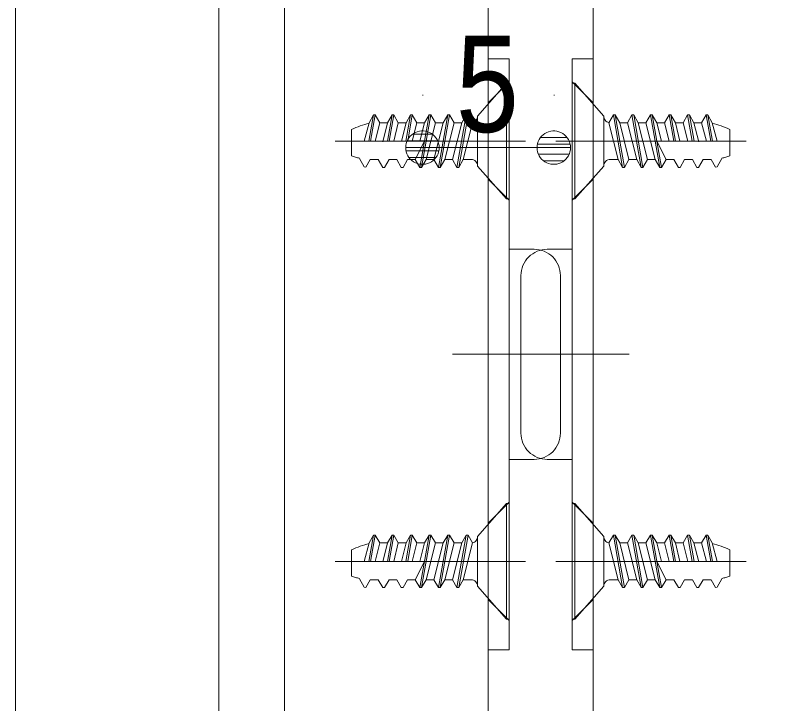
# Model space of a CAD drawing. Units: millimetres, scale not verified. Extents: x -6062 to 6062, y -3045 to 3045.
# Drawn here: x 824.7 to 1116.8, y -51.4 to 210.6 of the extents above; entities that cross this region are included whole.
import ezdxf
from ezdxf.enums import TextEntityAlignment as Align

# ---------------------------------------------------------------- set-up
doc = ezdxf.new("R2010")
doc.units = ezdxf.units.MM
doc.header["$LTSCALE"] = 20
for name, color, linetype, lineweight in [('0-0_2寸法-1', 7, 'Continuous', 9), ('0-1_0', 7, 'Continuous', 9), ('0-4_3一般', 7, 'Continuous', 9)]:
    doc.layers.add(name, color=color, linetype=linetype, lineweight=lineweight)
doc.styles.add('ＭＳ Ｐゴシック', font='')
doc.styles.get('ＭＳ Ｐゴシック').set_extended_font_data('MS PGothic')

# ---------------------------------------------------------------- blocks, each defined once
blk = doc.blocks.new('グループ-89')
at = {"layer": '0-4_3一般'}
for p, q in [((56483.7, -385.1), (56483.7, 494.9)), ((56483.7, 494.9), (56503.7, 494.9)), ((56503.7, -385.1), (56503.7, 494.9)), ((56723.7, 244.9), (56503.7, 494.9)), ((56723.7, 244.9), (56723.7, -135.1)), ((56797, 254.9), (56762.4, 194.9)), ((56797, 254.9), (56810.3, 254.9)), ((56810.3, 254.9), (56845, 194.9)), ((56881, -145.1), (56810.3, 254.9)), ((56938.3, 254.9), (56903.7, 194.9)), ((56938.3, 254.9), (56951.7, 254.9)), ((56951.7, 254.9), (56986.3, 194.9)), ((57022.3, -145.1), (56951.7, 254.9)), ((57079.7, 254.9), (57045, 194.9)), ((57079.7, 254.9), (57093, 254.9)), ((57093, 254.9), (57127.6, 194.9)), ((57163.7, -145.1), (57093, 254.9)), ((57221, 254.9), (57256.3, 54.9)), ((57269.7, 54.9), (57234.3, 254.9)), ((57362.3, 254.9), (57327.7, 194.9)), ((57362.3, 254.9), (57397.7, 54.9)), ((57362.3, 254.9), (57375.7, 254.9)), ((57375.7, 254.9), (57410.3, 194.9)), ((57411, 54.9), (57375.7, 254.9)), ((57503.7, 254.9), (57469, 194.9)), ((57503.7, 254.9), (57517, 254.9)), ((57539.2, 54.9), (57503.7, 254.9)), ((57548.8, 194.9), (57517, 254.9)), ((57517, 254.9), (57552.7, 54.9)), ((56762.4, 194.9), (56833, -85.1)), ((56903.7, 194.9), (56845, 194.9)), ((56903.7, 194.9), (56974.4, -85.1)), ((56986.3, 194.9), (57045, 194.9)), ((57045, 194.9), (57115.7, -85.1)), ((57127.6, 194.9), (57186.4, 194.9)), ((57163, 54.9), (57127.6, 194.9)), ((57269, 194.9), (57327.7, 194.9)), ((57304.3, 54.9), (57269, 194.9)), ((57327.7, 194.9), (57363, 54.9)), ((57410.3, 194.9), (57469, 194.9)), ((57446.8, 50.3), (57410.3, 194.9)), ((57469, 194.9), (57505, 54.9)), ((57587.4, 54.9), (57548.8, 194.9)), ((57683.7, -56.7), (57683.7, 143.3)), ((56463.7, 54.9), (56415.3, 54.9)), ((57807.3, 54.9), (56463.7, 54.9)), ((57128.3, 54.9), (57198.3, -85.1)), ((57221.7, 54.9), (57683.7, 54.9)), ((56833, -85.1), (56773.7, -85.1)), ((56833, -85.1), (56867.7, -145.1)), ((56915.6, -85.1), (56974.4, -85.1)), ((56974.4, -85.1), (57009, -145.1)), ((57115.7, -85.1), (57057, -85.1)), ((57115.7, -85.1), (57150.3, -145.1)), ((57163.7, -145.1), (57198.3, -85.1)), ((57258.3, -85.1), (57198.3, -85.1)), ((57257, -85.1), (57291.7, -145.1)), ((57305, -145.1), (57339.6, -85.1)), ((57399.6, -85.1), (57339.6, -85.1)), ((57398.4, -85.1), (57433, -145.1)), ((57446.3, -145.1), (57481, -85.1)), ((57540.9, -85.1), (57481, -85.1)), ((57540.9, -85.1), (57574.3, -142.9)), ((57587.7, -141), (57624.1, -77.9)), ((57291.7, -145.1), (57305, -145.1)), ((57574.3, -142.9), (57587.7, -141))]:
    blk.add_line(p, q, dxfattribs=at)
for points in [[(56797, 254.9), (56867.7, -145.1), (56881, -145.1)], [(56938.3, 254.9), (57009, -145.1), (57022.3, -145.1)], [(57079.7, 254.9), (57150.3, -145.1), (57163.7, -145.1)], [(57221, 254.9), (57186.4, 194.9), (57221.7, 54.9)], [(57221, 254.9), (57234.3, 254.9), (57269, 194.9)], [(56881, -145.1), (56915.6, -85.1), (56845, 194.9)], [(57022.3, -145.1), (57057, -85.1), (56986.3, 194.9)], [(57433, -145.1), (57446.3, -145.1), (57481, -85.1)], [(56483.7, -385.1), (56503.7, -385.1), (56723.7, -135.1)]]:
    blk.add_lwpolyline(points, dxfattribs=at)
for centre, radius, start, end in [((56773.7, 244.9), 50, 180, 218.85337), ((56773.7, 244.9), 50, 218.85337, 257.70674), ((57313.7, -680.8), 903.4, 70.33492, 74.8474), ((57313.7, -680.8), 903.4, 65.82245, 70.33492), ((57535.6, 314.9), 400, 287.20712, 291.73206), ((56773.7, -135.1), 50, 135, 180), ((56773.7, -135.1), 50, 90, 135), ((57535.6, 314.9), 400, 282.68217, 287.20712)]:
    blk.add_arc(centre, radius, start, end, dxfattribs=at)
blk = doc.blocks.new('グループ-90')
at = {"layer": '0-4_3一般'}
for p, q in [((56483.7, 3694.9), (56503.7, 3694.9)), ((56483.7, 2814.9), (56483.7, 3694.9)), ((56723.7, 3444.9), (56503.7, 3694.9)), ((56503.7, 2814.9), (56503.7, 3694.9)), ((56797, 3454.9), (56810.3, 3454.9)), ((56797, 3454.9), (56867.7, 3054.9)), ((56938.3, 3454.9), (56951.7, 3454.9)), ((56938.3, 3454.9), (57009, 3054.9)), ((57079.7, 3454.9), (57093, 3454.9)), ((57079.7, 3454.9), (57150.3, 3054.9)), ((57221, 3454.9), (57186.4, 3394.9)), ((57221, 3454.9), (57256.3, 3254.9)), ((57221, 3454.9), (57234.3, 3454.9)), ((57269.7, 3254.9), (57234.3, 3454.9)), ((57234.3, 3454.9), (57269, 3394.9)), ((57362.3, 3454.9), (57397.7, 3254.9)), ((57411, 3254.9), (57375.7, 3454.9)), ((57539.2, 3254.9), (57503.7, 3454.9)), ((57503.7, 3454.9), (57517, 3454.9)), ((57517, 3454.9), (57552.7, 3254.9)), ((57548.8, 3394.9), (57517, 3454.9)), ((56723.7, 3444.9), (56723.7, 3064.9)), ((56915.6, 3114.9), (56845, 3394.9)), ((56903.7, 3394.9), (56845, 3394.9)), ((57057, 3114.9), (56986.3, 3394.9)), ((56986.3, 3394.9), (57045, 3394.9)), ((57163, 3254.9), (57127.6, 3394.9)), ((57127.6, 3394.9), (57186.4, 3394.9)), ((57186.4, 3394.9), (57221.7, 3254.9)), ((57304.3, 3254.9), (57269, 3394.9)), ((57269, 3394.9), (57327.7, 3394.9)), ((57446.8, 3250.3), (57410.3, 3394.9)), ((57410.3, 3394.9), (57469, 3394.9)), ((57587.4, 3254.9), (57548.8, 3394.9)), ((57683.7, 3143.3), (57683.7, 3343.3)), ((56463.7, 3254.9), (56415.3, 3254.9)), ((57807.3, 3254.9), (56463.7, 3254.9)), ((57128.3, 3254.9), (57198.3, 3114.9)), ((57221.7, 3254.9), (57683.7, 3254.9)), ((56833, 3114.9), (56773.7, 3114.9)), ((56833, 3114.9), (56867.7, 3054.9)), ((56881, 3054.9), (56915.6, 3114.9)), ((56915.6, 3114.9), (56974.4, 3114.9)), ((56974.4, 3114.9), (57009, 3054.9)), ((57022.3, 3054.9), (57057, 3114.9)), ((57115.7, 3114.9), (57057, 3114.9)), ((57115.7, 3114.9), (57150.3, 3054.9)), ((57163.7, 3054.9), (57198.3, 3114.9)), ((57258.3, 3114.9), (57198.3, 3114.9)), ((57399.6, 3114.9), (57339.6, 3114.9)), ((57398.4, 3114.9), (57433, 3054.9)), ((57446.3, 3054.9), (57481, 3114.9)), ((57540.9, 3114.9), (57481, 3114.9)), ((57540.9, 3114.9), (57574.3, 3057.1)), ((57587.7, 3059), (57624.1, 3122.1)), ((56503.7, 2814.9), (56723.7, 3064.9)), ((56867.7, 3054.9), (56881, 3054.9)), ((57009, 3054.9), (57022.3, 3054.9)), ((57150.3, 3054.9), (57163.7, 3054.9)), ((57574.3, 3057.1), (57587.7, 3059)), ((56483.7, 2814.9), (56503.7, 2814.9))]:
    blk.add_line(p, q, dxfattribs=at)
for points in [[(56797, 3454.9), (56762.4, 3394.9), (56833, 3114.9)], [(56881, 3054.9), (56810.3, 3454.9), (56845, 3394.9)], [(56938.3, 3454.9), (56903.7, 3394.9), (56974.4, 3114.9)], [(57022.3, 3054.9), (56951.7, 3454.9), (56986.3, 3394.9)], [(57079.7, 3454.9), (57045, 3394.9), (57115.7, 3114.9)], [(57163.7, 3054.9), (57093, 3454.9), (57127.6, 3394.9)], [(57362.3, 3454.9), (57327.7, 3394.9), (57363, 3254.9)], [(57362.3, 3454.9), (57375.7, 3454.9), (57410.3, 3394.9)], [(57503.7, 3454.9), (57469, 3394.9), (57505, 3254.9)], [(57257, 3114.9), (57291.7, 3054.9), (57305, 3054.9), (57339.6, 3114.9)], [(57433, 3054.9), (57446.3, 3054.9), (57481, 3114.9)]]:
    blk.add_lwpolyline(points, dxfattribs=at)
for centre, radius, start, end in [((56773.7, 3444.9), 50, 180, 218.85337), ((56773.7, 3444.9), 50, 218.85337, 257.70674), ((57313.7, 2519.2), 903.4, 70.33492, 74.8474), ((57313.7, 2519.2), 903.4, 65.82245, 70.33492), ((56773.7, 3064.9), 50, 135, 180), ((56773.7, 3064.9), 50, 90, 135), ((57535.6, 3514.9), 400, 282.68217, 287.20712), ((57535.6, 3514.9), 400, 287.20712, 291.73206)]:
    blk.add_arc(centre, radius, start, end, dxfattribs=at)
blk = doc.blocks.new('グループ-91')
at = {"layer": '0-4_3一般'}
for p, q in [((55983.7, 3694.9), (55763.7, 3444.9)), ((55983.7, 3694.9), (55983.7, 2814.9)), ((55983.7, 3694.9), (56003.7, 3694.9)), ((56003.7, 3694.9), (56003.7, 2814.9)), ((54934.6, 3254.9), (54970.3, 3454.9)), ((54970.3, 3454.9), (54938.6, 3394.9)), ((54983.7, 3454.9), (54948.1, 3254.9)), ((54970.3, 3454.9), (54983.7, 3454.9)), ((55111.7, 3454.9), (55076.3, 3254.9)), ((55089.7, 3254.9), (55125, 3454.9)), ((55253, 3454.9), (55217.7, 3254.9)), ((55218.4, 3394.9), (55253, 3454.9)), ((55231, 3254.9), (55266.3, 3454.9)), ((55253, 3454.9), (55266.3, 3454.9)), ((55301, 3394.9), (55266.3, 3454.9)), ((55337, 3054.9), (55407.7, 3454.9)), ((55394.3, 3454.9), (55407.7, 3454.9)), ((55478.3, 3054.9), (55549, 3454.9)), ((55535.7, 3454.9), (55549, 3454.9)), ((55619.7, 3054.9), (55690.3, 3454.9)), ((55677, 3454.9), (55690.3, 3454.9)), ((54938.6, 3394.9), (54899.9, 3254.9)), ((55018.3, 3394.9), (55077, 3394.9)), ((55077, 3394.9), (55040.5, 3250.3)), ((55159.6, 3394.9), (55218.4, 3394.9)), ((55218.4, 3394.9), (55183, 3254.9)), ((55265.6, 3254.9), (55301, 3394.9)), ((55301, 3394.9), (55359.7, 3394.9)), ((55359.7, 3394.9), (55324.4, 3254.9)), ((55501, 3394.9), (55430.4, 3114.9)), ((55442.3, 3394.9), (55501, 3394.9)), ((55642.4, 3394.9), (55571.7, 3114.9)), ((55642.4, 3394.9), (55583.6, 3394.9)), ((55763.7, 3064.9), (55763.7, 3444.9)), ((54803.7, 3343.3), (54803.7, 3143.3)), ((56023.7, 3254.9), (54680, 3254.9)), ((54803.7, 3254.9), (55265.6, 3254.9)), ((55289, 3114.9), (55359, 3254.9)), ((56072, 3254.9), (56023.7, 3254.9)), ((54863.2, 3122.1), (54899.7, 3059)), ((54913, 3057.1), (54946.4, 3114.9)), ((55006.4, 3114.9), (54946.4, 3114.9)), ((55006.4, 3114.9), (55041, 3054.9)), ((55054.3, 3054.9), (55089, 3114.9)), ((55147.7, 3114.9), (55087.7, 3114.9)), ((55289, 3114.9), (55229.1, 3114.9)), ((55289, 3114.9), (55323.7, 3054.9)), ((55337, 3054.9), (55371.6, 3114.9)), ((55430.4, 3114.9), (55371.6, 3114.9)), ((55430.4, 3114.9), (55465, 3054.9)), ((55478.3, 3054.9), (55513, 3114.9)), ((55513, 3114.9), (55571.7, 3114.9)), ((55571.7, 3114.9), (55606.3, 3054.9)), ((55619.7, 3054.9), (55654.3, 3114.9)), ((55713.7, 3114.9), (55654.3, 3114.9)), ((54899.7, 3059), (54913, 3057.1)), ((55323.7, 3054.9), (55337, 3054.9)), ((55465, 3054.9), (55478.3, 3054.9)), ((55606.3, 3054.9), (55619.7, 3054.9)), ((55763.7, 3064.9), (55983.7, 2814.9)), ((55983.7, 2814.9), (56003.7, 2814.9))]:
    blk.add_line(p, q, dxfattribs=at)
for points in [[(54982.3, 3254.9), (55018.3, 3394.9), (54983.7, 3454.9)], [(55077, 3394.9), (55111.7, 3454.9), (55125, 3454.9)], [(55124.3, 3254.9), (55159.6, 3394.9), (55125, 3454.9)], [(55359.7, 3394.9), (55394.3, 3454.9), (55323.7, 3054.9)], [(55371.6, 3114.9), (55442.3, 3394.9), (55407.7, 3454.9)], [(55501, 3394.9), (55535.7, 3454.9), (55465, 3054.9)], [(55513, 3114.9), (55583.6, 3394.9), (55549, 3454.9)], [(55642.4, 3394.9), (55677, 3454.9), (55606.3, 3054.9)], [(55654.3, 3114.9), (55725, 3394.9), (55690.3, 3454.9)], [(55006.4, 3114.9), (55041, 3054.9), (55054.3, 3054.9)], [(55147.7, 3114.9), (55182.3, 3054.9), (55195.7, 3054.9), (55230.3, 3114.9)]]:
    blk.add_lwpolyline(points, dxfattribs=at)
for centre, radius, start, end in [((55173.7, 2519.2), 903.4, 105.1526, 109.66508), ((55713.7, 3444.9), 50, 282.29326, 321.14663), ((55713.7, 3444.9), 50, 321.14663, 0), ((55173.7, 2519.2), 903.4, 109.66508, 114.17755), ((54951.8, 3514.9), 400, 248.26794, 252.79288), ((54951.8, 3514.9), 400, 252.79288, 257.31783), ((55713.7, 3064.9), 50, 45, 90), ((55713.7, 3064.9), 50, 0, 45)]:
    blk.add_arc(centre, radius, start, end, dxfattribs=at)
blk = doc.blocks.new('グループ-92')
at = {"layer": '0-4_3一般'}
for p, q in [((55983.7, 494.9), (55763.7, 244.9)), ((55983.7, 494.9), (56003.7, 494.9)), ((55983.7, 494.9), (55983.7, -385.1)), ((56003.7, 494.9), (56003.7, -385.1)), ((54934.6, 54.9), (54970.3, 254.9)), ((54970.3, 254.9), (54938.6, 194.9)), ((54983.7, 254.9), (54948.1, 54.9)), ((54970.3, 254.9), (54983.7, 254.9)), ((55018.3, 194.9), (54983.7, 254.9)), ((55111.7, 254.9), (55076.3, 54.9)), ((55077, 194.9), (55111.7, 254.9)), ((55089.7, 54.9), (55125, 254.9)), ((55111.7, 254.9), (55125, 254.9)), ((55159.6, 194.9), (55125, 254.9)), ((55253, 254.9), (55217.7, 54.9)), ((55231, 54.9), (55266.3, 254.9)), ((55394.3, 254.9), (55323.7, -145.1)), ((55359.7, 194.9), (55394.3, 254.9)), ((55394.3, 254.9), (55407.7, 254.9)), ((55442.3, 194.9), (55407.7, 254.9)), ((55535.7, 254.9), (55465, -145.1)), ((55501, 194.9), (55535.7, 254.9)), ((55535.7, 254.9), (55549, 254.9)), ((55583.6, 194.9), (55549, 254.9)), ((55677, 254.9), (55606.3, -145.1)), ((55642.4, 194.9), (55677, 254.9)), ((55677, 254.9), (55690.3, 254.9)), ((55725, 194.9), (55690.3, 254.9)), ((55763.7, -135.1), (55763.7, 244.9)), ((54938.6, 194.9), (54899.9, 54.9)), ((54982.3, 54.9), (55018.3, 194.9)), ((55018.3, 194.9), (55077, 194.9)), ((55077, 194.9), (55040.5, 50.3)), ((55124.3, 54.9), (55159.6, 194.9)), ((55159.6, 194.9), (55218.4, 194.9)), ((55218.4, 194.9), (55183, 54.9)), ((55301, 194.9), (55359.7, 194.9)), ((55359.7, 194.9), (55324.4, 54.9)), ((55371.6, -85.1), (55442.3, 194.9)), ((55442.3, 194.9), (55501, 194.9)), ((55513, -85.1), (55583.6, 194.9)), ((55642.4, 194.9), (55583.6, 194.9)), ((55654.3, -85.1), (55725, 194.9)), ((54803.7, 143.3), (54803.7, -56.7)), ((56023.7, 54.9), (54680, 54.9)), ((54803.7, 54.9), (55265.6, 54.9)), ((55289, -85.1), (55359, 54.9)), ((56072, 54.9), (56023.7, 54.9)), ((54863.2, -77.9), (54899.7, -141)), ((54913, -142.9), (54946.4, -85.1)), ((55006.4, -85.1), (54946.4, -85.1)), ((55006.4, -85.1), (55041, -145.1)), ((55054.3, -145.1), (55089, -85.1)), ((55147.7, -85.1), (55087.7, -85.1)), ((55147.7, -85.1), (55182.3, -145.1)), ((55195.7, -145.1), (55230.3, -85.1)), ((55289, -85.1), (55229.1, -85.1)), ((55289, -85.1), (55323.7, -145.1)), ((55337, -145.1), (55371.6, -85.1)), ((55430.4, -85.1), (55371.6, -85.1)), ((55478.3, -145.1), (55513, -85.1)), ((55513, -85.1), (55571.7, -85.1)), ((55619.7, -145.1), (55654.3, -85.1)), ((55713.7, -85.1), (55654.3, -85.1)), ((54899.7, -141), (54913, -142.9)), ((55182.3, -145.1), (55195.7, -145.1))]:
    blk.add_line(p, q, dxfattribs=at)
for points in [[(55218.4, 194.9), (55253, 254.9), (55266.3, 254.9)], [(55265.6, 54.9), (55301, 194.9), (55266.3, 254.9)], [(55323.7, -145.1), (55337, -145.1), (55407.7, 254.9)], [(55465, -145.1), (55478.3, -145.1), (55549, 254.9)], [(55606.3, -145.1), (55619.7, -145.1), (55690.3, 254.9)], [(55501, 194.9), (55430.4, -85.1), (55465, -145.1)], [(55642.4, 194.9), (55571.7, -85.1), (55606.3, -145.1)], [(55006.4, -85.1), (55041, -145.1), (55054.3, -145.1)], [(55763.7, -135.1), (55983.7, -385.1), (56003.7, -385.1)]]:
    blk.add_lwpolyline(points, dxfattribs=at)
for centre, radius, start, end in [((55713.7, 244.9), 50, 321.14663, 0), ((55173.7, -680.8), 903.4, 105.1526, 109.66508), ((55713.7, 244.9), 50, 282.29326, 321.14663), ((55173.7, -680.8), 903.4, 109.66508, 114.17755), ((54951.8, 314.9), 400, 248.26794, 252.79288), ((54951.8, 314.9), 400, 252.79288, 257.31783), ((55713.7, -135.1), 50, 45, 90), ((55713.7, -135.1), 50, 0, 45)]:
    blk.add_arc(centre, radius, start, end, dxfattribs=at)
blk = doc.blocks.new('グループ-103')
at = {"layer": '0-4_3一般'}
for p, q in [((56483.7, 2431.3), (56483.7, 3881.3)), ((56643.7, 3881.3), (56483.7, 3881.3)), ((56643.7, 3521.3), (56643.7, 3881.3)), ((56483.7, 3704.9), (56643.7, 3544.9)), ((56643.7, -618.7), (56643.7, 3521.3)), ((56358.8, 3254.9), (56773.8, 3254.9)), ((56643.7, 2964.9), (56483.7, 2804.9)), ((56483.7, 2431.3), (56293.7, 2431.3)), ((56483.7, 2431.3), (56483.7, 831.3)), ((56093.7, 2231.3), (56093.7, 1031.3)), ((55918.1, 1631.3), (56916.1, 1631.3)), ((56483.7, 831.3), (56293.7, 831.3)), ((56483.7, -618.7), (56483.7, 831.3)), ((56483.7, 504.9), (56643.7, 344.9)), ((56358.8, 54.9), (56812.8, 54.9)), ((56643.7, -235.1), (56483.7, -395.1)), ((56483.7, -618.7), (56643.7, -618.7))]:
    blk.add_line(p, q, dxfattribs=at)
for centre, start, end in [((56293.7, 2231.3), 90, 135), ((56293.7, 2231.3), 135, 180), ((56293.7, 1031.3), 180, 225), ((56293.7, 1031.3), 225, 270)]:
    blk.add_arc(centre, 200, start, end, dxfattribs=at)
blk = doc.blocks.new('グループ-107')
at = {"layer": '0-4_3一般'}
for p, q in [((56003.7, 3881.3), (55843.7, 3881.3)), ((55843.7, 3881.3), (55843.7, 3521.3)), ((56003.7, 3881.3), (56003.7, 2431.3)), ((55843.7, 3544.9), (56003.7, 3704.9)), ((55843.7, 3521.3), (55843.7, -618.7)), ((55713.5, 3254.9), (56128.5, 3254.9)), ((56003.7, 2804.9), (55843.7, 2964.9)), ((56003.7, 831.3), (56003.7, 2431.3)), ((56193.7, 2431.3), (56003.7, 2431.3)), ((56393.7, 1031.3), (56393.7, 2231.3)), ((55571.2, 1631.3), (56569.2, 1631.3)), ((56003.7, 831.3), (56003.7, -618.7)), ((56193.7, 831.3), (56003.7, 831.3)), ((55843.7, 344.9), (56003.7, 504.9)), ((55674.5, 54.9), (56128.5, 54.9)), ((56003.7, -395.1), (55843.7, -235.1)), ((55843.7, -618.7), (56003.7, -618.7))]:
    blk.add_line(p, q, dxfattribs=at)
for centre, start, end in [((56193.7, 2231.3), 45, 90), ((56193.7, 2231.3), 0, 45), ((56193.7, 1031.3), 315, 0), ((56193.7, 1031.3), 270, 315)]:
    blk.add_arc(centre, 200, start, end, dxfattribs=at)
blk = doc.blocks.new('グループ-110')
at = {"layer": '0-4_3一般'}
for p, q in [((52243.7, -37700), (52243.7, 16304.9)), ((55843.7, 16304.9), (55843.7, -37700))]:
    blk.add_line(p, q, dxfattribs=at)
blk.add_lwpolyline([(54293.7, -35100), (54293.7, 13704.9), (53793.7, 13704.9), (53793.7, -35100)], close=True, dxfattribs=at)
blk = doc.blocks.new('グループ-120')
at = {"layer": '0-4_3一般'}
blk.add_lwpolyline([(60243.7, 16304.9), (60243.7, -37700), (56643.7, -37700), (56643.7, 16304.9)], close=True, dxfattribs=at)
blk = doc.blocks.new('グループ-132')
at = {"layer": '0-4_3一般'}
for name in ['グループ-110', 'グループ-120', 'グループ-107', 'グループ-103', 'グループ-91', 'グループ-90', 'グループ-92', 'グループ-89']:
    blk.add_blockref(name, (0, 0), dxfattribs=at)
blk = doc.blocks.new('グループ-133')
at = {"layer": '0-4_3一般'}
blk.add_blockref('グループ-132', (0, 0), dxfattribs=at)
blk = doc.blocks.new('_Dot')
at = {"layer": '0-1_0'}
for p, q in [((7.99, 6), (-7.99, 6)), ((-10, 0), (-20, 0)), ((9.78, 2), (-9.78, 2)), ((9.16, -3.98), (-9.16, -3.98)), ((6, -7.98), (-6, -7.98))]:
    blk.add_line(p, q, dxfattribs=at)
for points in [[(10, 0), (9.92, 1.25), (9.69, 2.49), (9.3, 3.68), (8.76, 4.82), (8.09, 5.88), (7.29, 6.85), (6.37, 7.71), (5.36, 8.44), (4.26, 9.05), (3.09, 9.51), (1.87, 9.82), (0.63, 9.98), (-0.63, 9.98), (-1.87, 9.82), (-3.09, 9.51), (-4.26, 9.05), (-5.36, 8.44), (-6.37, 7.71), (-7.29, 6.85), (-8.09, 5.88), (-8.76, 4.82), (-9.3, 3.68), (-9.69, 2.49), (-9.92, 1.25), (-10, 0), (0, 0)], [(-10, 0), (-9.92, -1.25), (-9.69, -2.49), (-9.3, -3.68), (-8.76, -4.82), (-8.09, -5.88), (-7.29, -6.85), (-6.37, -7.71), (-5.36, -8.44), (-4.26, -9.05), (-3.09, -9.51), (-1.87, -9.82), (-0.63, -9.98), (0.63, -9.98), (1.87, -9.82), (3.09, -9.51), (4.26, -9.05), (5.36, -8.44), (6.37, -7.71), (7.29, -6.85), (8.09, -5.88), (8.76, -4.82), (9.3, -3.68), (9.69, -2.49), (9.92, -1.25), (10, 0), (0, 0)]]:
    blk.add_lwpolyline(points, close=True, dxfattribs=at)

msp = doc.modelspace()

# ---------------------------------------------------------------- linework, layer by layer
at = {"layer": '0-0_2寸法-1'}
for p, q in [((979.68, 180.25), (979.88, 180.25)), ((1029.68, 180.25), (1029.88, 180.25)), ((1016.97, 160.25), (992.4, 160.25))]:
    msp.add_line(p, q, dxfattribs=at)

# ---------------------------------------------------------------- block references
at = {"layer": '0-0_2寸法-1', "xscale": 0.6356201, "yscale": 0.6356201, "rotation": 180}
msp.add_blockref('_Dot', (979.68, 160.25), dxfattribs=at)
at = {"layer": '0-0_2寸法-1', "xscale": 0.6356201, "yscale": 0.6356201}
msp.add_blockref('_Dot', (1029.68, 160.25), dxfattribs=at)
at = {"layer": '0-4_3一般', "xscale": 0.05, "yscale": 0.05}
msp.add_blockref('グループ-133', (-1787.5, 0), dxfattribs=at)

# ---------------------------------------------------------------- texts
at = {"layer": '0-0_2寸法-1', "style": 'ＭＳ Ｐゴシック', "width": 0.9}
msp.add_text('5', height=36.66, dxfattribs=at).set_placement((992.39, 155.19), align=Align.BOTTOM_LEFT)

doc.saveas('drawing.dxf')
